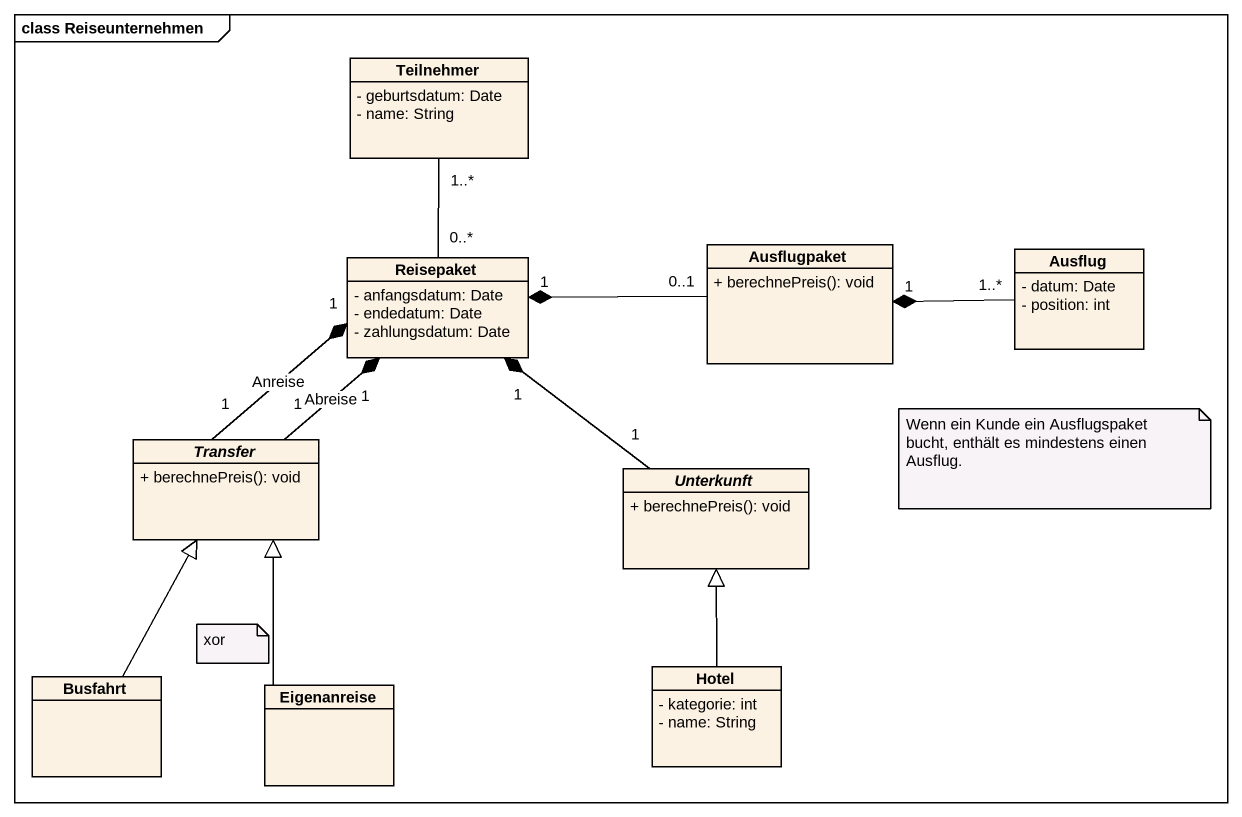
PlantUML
@startuml
mainframe class Reiseunternehmen
hide circle
hide empty members
skinparam classAttributeIconSize 0
class Teilnehmer {
  - geburtsdatum: Date
  - name: String
}
class Reisepaket {
  - anfangsdatum: Date
  - endedatum: Date
  - zahlungsdatum: Date
}
class Ausflugpaket {
  + berechnePreis(): void
}
class Ausflug {
  - datum: Date
  - position: int
}
abstract class Transfer {
  + berechnePreis(): void
}
abstract class Unterkunft {
  + berechnePreis(): void
}
class Busfahrt
class Hotel {
  - kategorie: int
  - name: String
}
class Eigenanreise
Reisepaket "0..*" -up- "1..*" Teilnehmer
Ausflugpaket "0..1" -left-* "1" Reisepaket
Ausflug "1..*" -left-* "1" Ausflugpaket
Transfer "1" -up-* "1" Reisepaket : Anreise
Transfer "1" -up-* "1" Reisepaket : Abreise
Unterkunft "1" -up-* "1" Reisepaket
Busfahrt -up-|> Transfer
Hotel -up-|> Unterkunft
Eigenanreise -up-|> Transfer
note as N1
  Wenn ein Kunde ein Ausflugspaket bucht, enthält es mindestens einen Ausflug.
end note
note as N2
  xor
end note
@enduml
